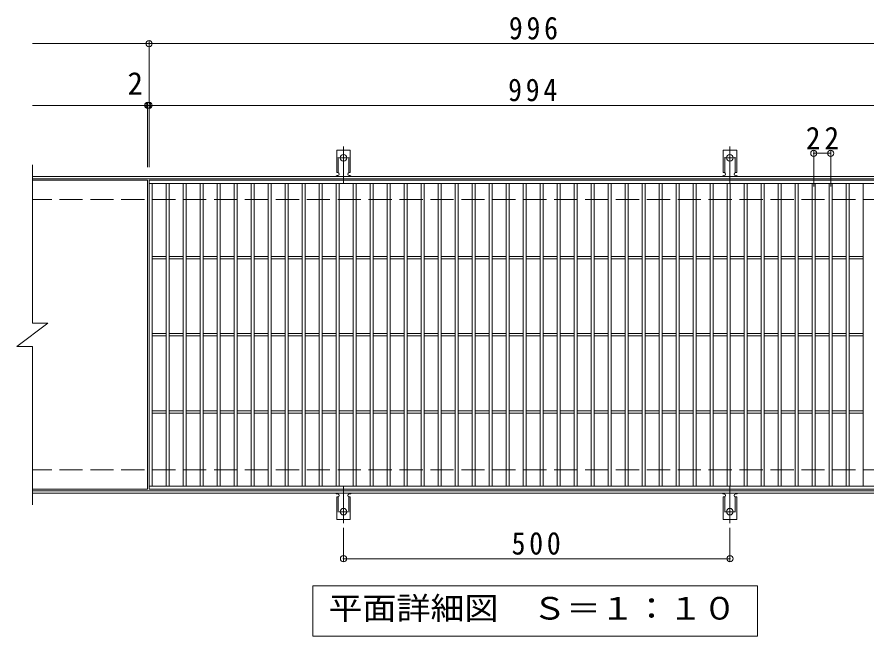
# Model space of a CAD drawing. Units: millimetres, scale not verified. Extents: x -1619 to 1577, y -1372 to 1208.
# Drawn here: x -618 to 480, y 407 to 1208 of the extents above; entities that cross this region are included whole.
import ezdxf
from ezdxf.enums import TextEntityAlignment as Align

# ---------------------------------------------------------------- set-up
doc = ezdxf.new("R2010")
doc.units = ezdxf.units.MM
doc.header["$LTSCALE"] = 10
doc.header["$PDMODE"] = 32
doc.header["$PDSIZE"] = 8
for name, pattern in [('CHAIN2', [12, 9, -1, 1, -1]), ('DASHED2', [3, 2, -1]), ('DASHED3', [4, 3, -1])]:
    doc.linetypes.add(name, pattern=pattern)
for name, color, linetype, lineweight in [('C-1', 2, 'Continuous', 9), ('C-2', 3, 'Continuous', 9), ('C-4', 7, 'Continuous', 9), ('C-5', 7, 'Continuous', 9), ('C-A', 3, 'Continuous', 9)]:
    doc.layers.add(name, color=color, linetype=linetype, lineweight=lineweight)
doc.styles.add('ＭＳ ゴシック', font='')
doc.styles.get('ＭＳ ゴシック').set_extended_font_data('MS Gothic')

msp = doc.modelspace()

# ---------------------------------------------------------------- linework, layer by layer
at = {"layer": 'C-1'}
for p, q in [((706.86, 1002.05), (-598.13, 1002.05)), ((706.86, 999.05), (-598.13, 999.05)), ((706.86, 595.05), (-598.13, 595.05)), ((706.86, 592.05), (-598.13, 592.05))]:
    msp.add_line(p, q, dxfattribs=at)
at = {"layer": 'C-1', "linetype": 'DASHED3'}
for p, q in [((706.86, 972.05), (-598.13, 972.05)), ((706.86, 622.05), (-598.13, 622.05))]:
    msp.add_line(p, q, dxfattribs=at)
at = {"layer": 'C-2'}
for p, q in [((-598.13, 1017.05), (-598.13, 812.05)), ((-449.14, 997.05), (-598.13, 997.05)), ((-449.14, 997.05), (-449.14, 597.05)), ((-447.14, 993.05), (546.87, 993.05)), ((-443.13, 601.05), (-443.13, 993.05)), ((-425.14, 601.05), (-425.14, 993.05)), ((-421.14, 601.05), (-421.14, 993.05)), ((-403.13, 601.05), (-403.13, 993.05)), ((-399.14, 601.05), (-399.14, 993.05)), ((-381.13, 601.05), (-381.13, 993.05)), ((-377.14, 601.05), (-377.14, 993.05)), ((-359.14, 601.05), (-359.14, 993.05)), ((-355.14, 601.05), (-355.14, 993.05)), ((-337.14, 601.05), (-337.14, 993.05)), ((-333.14, 601.05), (-333.14, 993.05)), ((-315.14, 601.05), (-315.14, 993.05)), ((-311.14, 601.05), (-311.14, 993.05)), ((-293.13, 601.05), (-293.13, 993.05)), ((-289.14, 601.05), (-289.14, 993.05)), ((-271.13, 601.05), (-271.13, 993.05)), ((-267.14, 601.05), (-267.14, 993.05)), ((-249.14, 601.05), (-249.14, 993.05)), ((-245.14, 601.05), (-245.14, 993.05)), ((-227.14, 601.05), (-227.14, 993.05)), ((-223.13, 601.05), (-223.13, 993.05)), ((-205.14, 601.05), (-205.14, 993.05)), ((-201.14, 601.05), (-201.14, 993.05)), ((-183.13, 601.05), (-183.13, 993.05)), ((-179.14, 601.05), (-179.14, 993.05)), ((-161.13, 601.05), (-161.13, 993.05)), ((-157.13, 601.05), (-157.13, 993.05)), ((-139.14, 601.05), (-139.14, 993.05)), ((-135.14, 601.05), (-135.14, 993.05)), ((-117.14, 601.05), (-117.14, 993.05)), ((-113.13, 601.05), (-113.13, 993.05)), ((-95.13, 601.05), (-95.13, 993.05)), ((-91.14, 601.05), (-91.14, 993.05)), ((-73.13, 601.05), (-73.13, 993.05)), ((-69.14, 601.05), (-69.14, 993.05)), ((-51.13, 601.05), (-51.13, 993.05)), ((-47.14, 601.05), (-47.14, 993.05)), ((-29.14, 601.05), (-29.14, 993.05)), ((-25.14, 601.05), (-25.14, 993.05)), ((-7.14, 601.05), (-7.14, 993.05)), ((-3.13, 601.05), (-3.13, 993.05)), ((14.86, 601.05), (14.86, 993.05)), ((18.87, 601.05), (18.87, 993.05)), ((36.86, 601.05), (36.86, 993.05)), ((40.86, 601.05), (40.86, 993.05)), ((58.87, 601.05), (58.87, 993.05)), ((62.86, 601.05), (62.86, 993.05)), ((80.86, 601.05), (80.86, 993.05)), ((84.86, 601.05), (84.86, 993.05)), ((102.86, 601.05), (102.86, 993.05)), ((106.87, 601.05), (106.87, 993.05)), ((124.86, 601.05), (124.86, 993.05)), ((128.86, 601.05), (128.86, 993.05)), ((146.86, 601.05), (146.86, 993.05)), ((150.86, 601.05), (150.86, 993.05)), ((168.87, 601.05), (168.87, 993.05)), ((172.86, 601.05), (172.86, 993.05)), ((190.86, 601.05), (190.86, 993.05)), ((194.86, 601.05), (194.86, 993.05)), ((212.87, 601.05), (212.87, 993.05)), ((216.87, 601.05), (216.87, 993.05)), ((234.86, 601.05), (234.86, 993.05)), ((238.87, 601.05), (238.87, 993.05)), ((256.86, 601.05), (256.86, 993.05)), ((260.86, 601.05), (260.86, 993.05)), ((278.87, 601.05), (278.87, 993.05)), ((282.86, 601.05), (282.86, 993.05)), ((300.87, 601.05), (300.87, 993.05)), ((304.86, 601.05), (304.86, 993.05)), ((322.86, 601.05), (322.86, 993.05)), ((326.86, 601.05), (326.86, 993.05)), ((344.86, 601.05), (344.86, 993.05)), ((348.86, 601.05), (348.86, 993.05)), ((366.86, 601.05), (366.86, 993.05)), ((370.86, 601.05), (370.86, 993.05)), ((388.87, 601.05), (388.87, 993.05)), ((392.86, 601.05), (392.86, 993.05)), ((410.86, 601.05), (410.86, 993.05)), ((414.86, 601.05), (414.86, 993.05)), ((432.86, 601.05), (432.86, 993.05)), ((436.87, 601.05), (436.87, 993.05)), ((454.86, 601.05), (454.86, 993.05)), ((458.87, 601.05), (458.87, 993.05)), ((476.86, 601.05), (476.86, 993.05)), ((-443.13, 898.55), (-425.14, 898.55)), ((-443.13, 895.55), (-425.14, 895.55)), ((-421.14, 898.55), (-403.13, 898.55)), ((-421.14, 895.55), (-403.13, 895.55)), ((-399.14, 898.55), (-381.13, 898.55)), ((-399.14, 895.55), (-381.13, 895.55)), ((-377.14, 898.55), (-359.14, 898.55)), ((-377.14, 895.55), (-359.14, 895.55)), ((-355.14, 898.55), (-337.14, 898.55)), ((-355.14, 895.55), (-337.14, 895.55)), ((-333.14, 898.55), (-315.14, 898.55)), ((-333.14, 895.55), (-315.14, 895.55)), ((-311.14, 898.55), (-293.13, 898.55)), ((-311.14, 895.55), (-293.13, 895.55)), ((-289.14, 898.55), (-271.13, 898.55)), ((-289.14, 895.55), (-271.13, 895.55)), ((-267.14, 898.55), (-249.14, 898.55)), ((-267.14, 895.55), (-249.14, 895.55)), ((-245.14, 898.55), (-227.14, 898.55)), ((-245.14, 895.55), (-227.14, 895.55)), ((-223.13, 898.55), (-205.14, 898.55)), ((-223.13, 895.55), (-205.14, 895.55)), ((-201.14, 898.55), (-183.13, 898.55)), ((-201.14, 895.55), (-183.13, 895.55)), ((-179.14, 898.55), (-161.13, 898.55)), ((-179.14, 895.55), (-161.13, 895.55)), ((-157.14, 898.55), (-139.14, 898.55)), ((-157.14, 895.55), (-139.14, 895.55)), ((-135.14, 898.55), (-117.14, 898.55)), ((-135.14, 895.55), (-117.14, 895.55)), ((-113.13, 898.55), (-95.13, 898.55)), ((-113.13, 895.55), (-95.13, 895.55)), ((-91.14, 898.55), (-73.13, 898.55)), ((-91.14, 895.55), (-73.13, 895.55)), ((-69.14, 898.55), (-51.13, 898.55)), ((-69.14, 895.55), (-51.13, 895.55)), ((-47.14, 898.55), (-29.14, 898.55)), ((-47.14, 895.55), (-29.14, 895.55)), ((-25.14, 898.55), (-7.14, 898.55)), ((-25.14, 895.55), (-7.14, 895.55)), ((-3.13, 898.55), (14.86, 898.55)), ((-3.13, 895.55), (14.86, 895.55)), ((18.87, 898.55), (36.86, 898.55)), ((18.87, 895.55), (36.86, 895.55)), ((40.86, 898.55), (58.87, 898.55)), ((40.86, 895.55), (58.87, 895.55)), ((62.86, 898.55), (80.86, 898.55)), ((62.86, 895.55), (80.86, 895.55)), ((84.86, 898.55), (102.86, 898.55)), ((84.86, 895.55), (102.86, 895.55)), ((106.87, 898.55), (124.86, 898.55)), ((106.87, 895.55), (124.86, 895.55)), ((128.86, 898.55), (146.86, 898.55)), ((128.86, 895.55), (146.86, 895.55)), ((150.86, 898.55), (168.87, 898.55)), ((150.86, 895.55), (168.87, 895.55)), ((172.86, 898.55), (190.86, 898.55)), ((172.86, 895.55), (190.86, 895.55)), ((194.86, 898.55), (212.87, 898.55)), ((194.86, 895.55), (212.87, 895.55)), ((216.86, 898.55), (234.86, 898.55)), ((216.86, 895.55), (234.86, 895.55)), ((238.87, 898.55), (256.86, 898.55)), ((238.87, 895.55), (256.86, 895.55)), ((260.86, 898.55), (278.87, 898.55)), ((260.86, 895.55), (278.87, 895.55)), ((282.86, 898.55), (300.87, 898.55)), ((282.86, 895.55), (300.87, 895.55)), ((304.86, 898.55), (322.86, 898.55)), ((304.86, 895.55), (322.86, 895.55)), ((326.86, 898.55), (344.86, 898.55)), ((326.86, 895.55), (344.86, 895.55)), ((348.86, 898.55), (366.86, 898.55)), ((348.86, 895.55), (366.86, 895.55)), ((370.86, 898.55), (388.87, 898.55)), ((370.86, 895.55), (388.87, 895.55)), ((392.86, 898.55), (410.86, 898.55)), ((392.86, 895.55), (410.86, 895.55)), ((414.86, 898.55), (432.86, 898.55)), ((414.86, 895.55), (432.86, 895.55)), ((436.87, 898.55), (454.86, 898.55)), ((436.87, 895.55), (454.86, 895.55)), ((458.87, 898.55), (476.86, 898.55)), ((458.87, 895.55), (476.86, 895.55)), ((-618.13, 782.05), (-578.13, 812.05)), ((-598.13, 812.05), (-578.13, 812.05)), ((-443.13, 798.55), (-425.14, 798.55)), ((-443.13, 795.55), (-425.14, 795.55)), ((-421.14, 798.55), (-403.13, 798.55)), ((-421.14, 795.55), (-403.13, 795.55)), ((-399.14, 798.55), (-381.13, 798.55)), ((-399.14, 795.55), (-381.13, 795.55)), ((-377.14, 798.55), (-359.14, 798.55)), ((-377.14, 795.55), (-359.14, 795.55)), ((-355.14, 798.55), (-337.14, 798.55)), ((-355.14, 795.55), (-337.14, 795.55)), ((-333.14, 798.55), (-315.14, 798.55)), ((-333.14, 795.55), (-315.14, 795.55)), ((-311.14, 798.55), (-293.13, 798.55)), ((-311.14, 795.55), (-293.13, 795.55)), ((-289.14, 798.55), (-271.13, 798.55)), ((-289.14, 795.55), (-271.13, 795.55)), ((-267.14, 798.55), (-249.14, 798.55)), ((-267.14, 795.55), (-249.14, 795.55)), ((-245.14, 798.55), (-227.14, 798.55)), ((-245.14, 795.55), (-227.14, 795.55)), ((-223.13, 798.55), (-205.14, 798.55)), ((-223.13, 795.55), (-205.14, 795.55)), ((-201.14, 798.55), (-183.13, 798.55)), ((-201.14, 795.55), (-183.13, 795.55)), ((-179.14, 798.55), (-161.13, 798.55)), ((-179.14, 795.55), (-161.13, 795.55)), ((-157.14, 798.55), (-139.14, 798.55)), ((-157.14, 795.55), (-139.14, 795.55)), ((-135.14, 798.55), (-117.14, 798.55)), ((-135.14, 795.55), (-117.14, 795.55)), ((-113.13, 798.55), (-95.13, 798.55)), ((-113.13, 795.55), (-95.13, 795.55)), ((-91.14, 798.55), (-73.13, 798.55)), ((-91.14, 795.55), (-73.13, 795.55)), ((-69.14, 798.55), (-51.13, 798.55)), ((-69.14, 795.55), (-51.13, 795.55)), ((-47.14, 798.55), (-29.14, 798.55)), ((-47.14, 795.55), (-29.14, 795.55)), ((-25.14, 798.55), (-7.14, 798.55)), ((-25.14, 795.55), (-7.14, 795.55)), ((-3.13, 798.55), (14.86, 798.55)), ((-3.13, 795.55), (14.86, 795.55)), ((18.87, 798.55), (36.86, 798.55)), ((18.87, 795.55), (36.86, 795.55)), ((40.86, 798.55), (58.87, 798.55)), ((40.86, 795.55), (58.87, 795.55)), ((62.86, 798.55), (80.86, 798.55)), ((62.86, 795.55), (80.86, 795.55)), ((84.86, 798.55), (102.86, 798.55)), ((84.86, 795.55), (102.86, 795.55)), ((106.87, 798.55), (124.86, 798.55)), ((106.87, 795.55), (124.86, 795.55)), ((128.86, 798.55), (146.86, 798.55)), ((128.86, 795.55), (146.86, 795.55)), ((150.86, 798.55), (168.87, 798.55)), ((150.86, 795.55), (168.87, 795.55)), ((172.86, 798.55), (190.86, 798.55)), ((172.86, 795.55), (190.86, 795.55)), ((194.86, 798.55), (212.87, 798.55)), ((194.86, 795.55), (212.87, 795.55)), ((216.86, 798.55), (234.86, 798.55)), ((216.86, 795.55), (234.86, 795.55)), ((238.87, 798.55), (256.86, 798.55)), ((238.87, 795.55), (256.86, 795.55)), ((260.86, 798.55), (278.87, 798.55)), ((260.86, 795.55), (278.87, 795.55)), ((282.86, 798.55), (300.87, 798.55)), ((282.86, 795.55), (300.87, 795.55)), ((304.86, 798.55), (322.86, 798.55)), ((304.86, 795.55), (322.86, 795.55)), ((326.86, 798.55), (344.86, 798.55)), ((326.86, 795.55), (344.86, 795.55)), ((348.86, 798.55), (366.86, 798.55)), ((348.86, 795.55), (366.86, 795.55)), ((370.86, 798.55), (388.87, 798.55)), ((370.86, 795.55), (388.87, 795.55)), ((392.86, 798.55), (410.86, 798.55)), ((392.86, 795.55), (410.86, 795.55)), ((414.86, 798.55), (432.86, 798.55)), ((414.86, 795.55), (432.86, 795.55)), ((436.87, 798.55), (454.86, 798.55)), ((436.87, 795.55), (454.86, 795.55)), ((458.87, 798.55), (476.86, 798.55)), ((458.87, 795.55), (476.86, 795.55)), ((-618.13, 782.05), (-598.13, 782.05)), ((-598.13, 782.05), (-598.13, 577.05)), ((-443.13, 698.55), (-425.14, 698.55)), ((-443.13, 695.55), (-425.14, 695.55)), ((-421.14, 698.55), (-403.13, 698.55)), ((-421.14, 695.55), (-403.13, 695.55)), ((-399.14, 698.55), (-381.13, 698.55)), ((-399.14, 695.55), (-381.13, 695.55)), ((-377.14, 698.55), (-359.14, 698.55)), ((-377.14, 695.55), (-359.14, 695.55)), ((-355.14, 698.55), (-337.14, 698.55)), ((-355.14, 695.55), (-337.14, 695.55)), ((-333.14, 698.55), (-315.14, 698.55)), ((-333.14, 695.55), (-315.14, 695.55)), ((-311.14, 698.55), (-293.13, 698.55)), ((-311.14, 695.55), (-293.13, 695.55)), ((-289.14, 698.55), (-271.13, 698.55)), ((-289.14, 695.55), (-271.13, 695.55)), ((-267.14, 698.55), (-249.14, 698.55)), ((-267.14, 695.55), (-249.14, 695.55)), ((-245.14, 698.55), (-227.14, 698.55)), ((-245.14, 695.55), (-227.14, 695.55)), ((-223.13, 698.55), (-205.14, 698.55)), ((-223.13, 695.55), (-205.14, 695.55)), ((-201.14, 698.55), (-183.13, 698.55)), ((-201.14, 695.55), (-183.13, 695.55)), ((-179.14, 698.55), (-161.13, 698.55)), ((-179.14, 695.55), (-161.13, 695.55)), ((-157.14, 698.55), (-139.14, 698.55)), ((-157.14, 695.55), (-139.14, 695.55)), ((-135.14, 698.55), (-117.14, 698.55)), ((-135.14, 695.55), (-117.14, 695.55)), ((-113.13, 698.55), (-95.13, 698.55)), ((-113.13, 695.55), (-95.13, 695.55)), ((-91.14, 698.55), (-73.13, 698.55)), ((-91.14, 695.55), (-73.13, 695.55)), ((-69.14, 698.55), (-51.13, 698.55)), ((-69.14, 695.55), (-51.13, 695.55)), ((-47.14, 698.55), (-29.14, 698.55)), ((-47.14, 695.55), (-29.14, 695.55)), ((-25.14, 698.55), (-7.14, 698.55)), ((-25.14, 695.55), (-7.14, 695.55)), ((-3.13, 698.55), (14.86, 698.55)), ((-3.13, 695.55), (14.86, 695.55)), ((18.87, 698.55), (36.86, 698.55)), ((18.87, 695.55), (36.86, 695.55)), ((40.86, 698.55), (58.87, 698.55)), ((40.86, 695.55), (58.87, 695.55)), ((62.86, 698.55), (80.86, 698.55)), ((62.86, 695.55), (80.86, 695.55)), ((84.86, 698.55), (102.86, 698.55)), ((84.86, 695.55), (102.86, 695.55)), ((106.87, 698.55), (124.86, 698.55)), ((106.87, 695.55), (124.86, 695.55)), ((128.86, 698.55), (146.86, 698.55)), ((128.86, 695.55), (146.86, 695.55)), ((150.86, 698.55), (168.87, 698.55)), ((150.86, 695.55), (168.87, 695.55)), ((172.86, 698.55), (190.86, 698.55)), ((172.86, 695.55), (190.86, 695.55)), ((194.86, 698.55), (212.87, 698.55)), ((194.86, 695.55), (212.87, 695.55)), ((216.86, 698.55), (234.86, 698.55)), ((216.86, 695.55), (234.86, 695.55)), ((238.87, 698.55), (256.86, 698.55)), ((238.87, 695.55), (256.86, 695.55)), ((260.86, 698.55), (278.87, 698.55)), ((260.86, 695.55), (278.87, 695.55)), ((282.86, 698.55), (300.87, 698.55)), ((282.86, 695.55), (300.87, 695.55)), ((304.86, 698.55), (322.86, 698.55)), ((304.86, 695.55), (322.86, 695.55)), ((326.86, 698.55), (344.86, 698.55)), ((326.86, 695.55), (344.86, 695.55)), ((348.86, 698.55), (366.86, 698.55)), ((348.86, 695.55), (366.86, 695.55)), ((370.86, 698.55), (388.87, 698.55)), ((370.86, 695.55), (388.87, 695.55)), ((392.86, 698.55), (410.86, 698.55)), ((392.86, 695.55), (410.86, 695.55)), ((414.86, 698.55), (432.86, 698.55)), ((414.86, 695.55), (432.86, 695.55)), ((436.87, 698.55), (454.86, 698.55)), ((436.87, 695.55), (454.86, 695.55)), ((458.87, 698.55), (476.86, 698.55)), ((458.87, 695.55), (476.86, 695.55)), ((-449.14, 597.05), (-598.13, 597.05)), ((546.87, 601.05), (-447.14, 601.05)), ((546.87, 597.05), (-447.13, 597.05))]:
    msp.add_line(p, q, dxfattribs=at)
msp.add_lwpolyline([(-447.13, 597.05), (-447.13, 997.04), (546.87, 997.04)], dxfattribs=at)
at = {"layer": 'C-4'}
for p, q in [((-447.13, 1014.05), (-447.13, 1177.05)), ((-598.13, 1174.05), (706.86, 1174.05)), ((-598.13, 1094.05), (706.86, 1094.05)), ((-449.14, 1014.05), (-449.14, 1097.05)), ((412.87, 989.05), (412.87, 1035.05)), ((434.87, 989.05), (434.87, 1035.05)), ((412.87, 1032.05), (434.87, 1032.05)), ((-195.64, 547.33), (-195.64, 504.05)), ((304.36, 547.33), (304.36, 504.05)), ((-195.64, 507.05), (304.36, 507.05))]:
    msp.add_line(p, q, dxfattribs=at)
for p in [(-447.13, 1174.05), (-449.14, 1094.05), (-447.13, 1094.05), (412.87, 1032.05), (434.87, 1032.05), (-195.64, 507.05), (304.36, 507.05)]:
    msp.add_point(p, dxfattribs=at)
at = {"layer": 'C-5'}
msp.add_lwpolyline([(-235.14, 407.05), (-235.14, 472.05), (339.86, 472.05), (339.86, 407.05)], close=True, dxfattribs=at)
at = {"layer": 'C-A'}
for p, q in [((-204.39, 1007.05), (-204.39, 1036.05)), ((-186.89, 1036.05), (-204.39, 1036.05)), ((-186.89, 1007.05), (-186.89, 1036.05)), ((295.61, 1007.05), (295.61, 1036.05)), ((313.11, 1036.05), (295.61, 1036.05)), ((313.11, 1007.05), (313.11, 1036.05)), ((-204.39, 1007.05), (-203.14, 1007.05)), ((-203.64, 1003.05), (-203.14, 1003.05)), ((-186.89, 1007.05), (-188.14, 1007.05)), ((-188.14, 1003.05), (-187.63, 1003.05)), ((295.61, 1007.05), (296.86, 1007.05)), ((296.36, 1003.05), (296.86, 1003.05)), ((313.11, 1007.05), (311.86, 1007.05)), ((311.86, 1003.05), (312.37, 1003.05)), ((-204.39, 587.05), (-203.14, 587.05)), ((-204.39, 587.05), (-204.39, 558.05)), ((-203.64, 591.05), (-203.14, 591.05)), ((-188.14, 591.05), (-187.63, 591.05)), ((-186.89, 587.05), (-188.14, 587.05)), ((-186.89, 587.05), (-186.89, 558.05)), ((295.61, 587.05), (296.86, 587.05)), ((295.61, 587.05), (295.61, 558.05)), ((296.36, 591.05), (296.86, 591.05)), ((311.86, 591.05), (312.37, 591.05)), ((313.11, 587.05), (311.86, 587.05)), ((313.11, 587.05), (313.11, 558.05)), ((-186.89, 558.05), (-204.39, 558.05)), ((313.11, 558.05), (295.61, 558.05))]:
    msp.add_line(p, q, dxfattribs=at)
at = {"layer": 'C-A', "linetype": 'DASHED2'}
for p, q in [((-202.39, 1006.9), (-202.39, 1036.05)), ((-188.89, 1006.9), (-188.89, 1036.05)), ((297.61, 1006.9), (297.61, 1036.05)), ((311.11, 1006.9), (311.11, 1036.05)), ((-202.39, 587.19), (-202.39, 558.05)), ((-188.89, 587.19), (-188.89, 558.05)), ((297.61, 587.19), (297.61, 558.05)), ((311.11, 587.19), (311.11, 558.05))]:
    msp.add_line(p, q, dxfattribs=at)
at = {"layer": 'C-A', "color": 7, "linetype": 'CHAIN2'}
for p, q in [((-195.64, 993.58), (-195.64, 1040.98)), ((304.36, 993.58), (304.36, 1040.98)), ((-201.41, 1026.05), (-189.86, 1026.05)), ((298.59, 1026.05), (310.14, 1026.05)), ((-195.64, 600.51), (-195.64, 553.11)), ((304.36, 600.51), (304.36, 553.11)), ((-201.41, 568.05), (-189.86, 568.05)), ((298.59, 568.05), (310.14, 568.05))]:
    msp.add_line(p, q, dxfattribs=at)
at = {"layer": 'C-A'}
for centre in [(-195.64, 1026.05), (304.36, 1026.05), (-195.64, 568.05), (304.36, 568.05)]:
    msp.add_circle(centre, 4.25, dxfattribs=at)
for centre, start, end in [((-203.64, 1001.05), 90.27596, 150.00047), ((-203.14, 1005.05), 270, 90), ((-188.14, 1005.05), 90, 269.8667), ((-187.64, 1001.05), 29.99927, 89.75836), ((296.36, 1001.05), 90.27596, 150.00047), ((296.86, 1005.05), 270, 90), ((311.86, 1005.05), 90, 269.8667), ((312.36, 1001.05), 29.99927, 89.75836), ((-203.64, 593.05), 209.99951, 269.72403), ((-203.14, 589.05), 270, 90), ((-188.14, 589.05), 90.13329, 270), ((-187.64, 593.05), 270.24162, 330.00072), ((296.36, 593.05), 209.99951, 269.72403), ((296.86, 589.05), 270, 90), ((311.86, 589.05), 90.13329, 270), ((312.36, 593.05), 270.24162, 330.00072)]:
    msp.add_arc(centre, 2, start, end, dxfattribs=at)

# ---------------------------------------------------------------- texts
at = {"layer": 'C-4', "color": 2, "style": 'ＭＳ ゴシック'}
msp.add_text('2', height=29.33, dxfattribs=at).set_placement((-475.1, 1099.05), align=Align.BOTTOM_LEFT)
at = {"layer": 'C-4', "color": 2, "char_height": 29.33, "attachment_point": 7, "style": 'ＭＳ ゴシック'}
for s, insert in [('\\T1.27;\\W0.9;996', (18.36, 1179.05)), ('\\T1.27;\\W0.9;994', (17.37, 1099.05)), ('\\T1.27;\\W0.95;22', (402.62, 1037.05)), ('\\T1.27;\\W0.9;500', (21.86, 512.05))]:
    msp.add_mtext(s, dxfattribs=dict(at, insert=insert))
at = {"layer": 'C-5', "color": 2, "style": 'ＭＳ ゴシック', "width": 1.1}
msp.add_text('平面詳細図\u3000Ｓ＝１：１０', height=29.33, dxfattribs=at).set_placement((-215.14, 419.55), align=Align.BOTTOM_LEFT)

doc.saveas('drawing.dxf')
